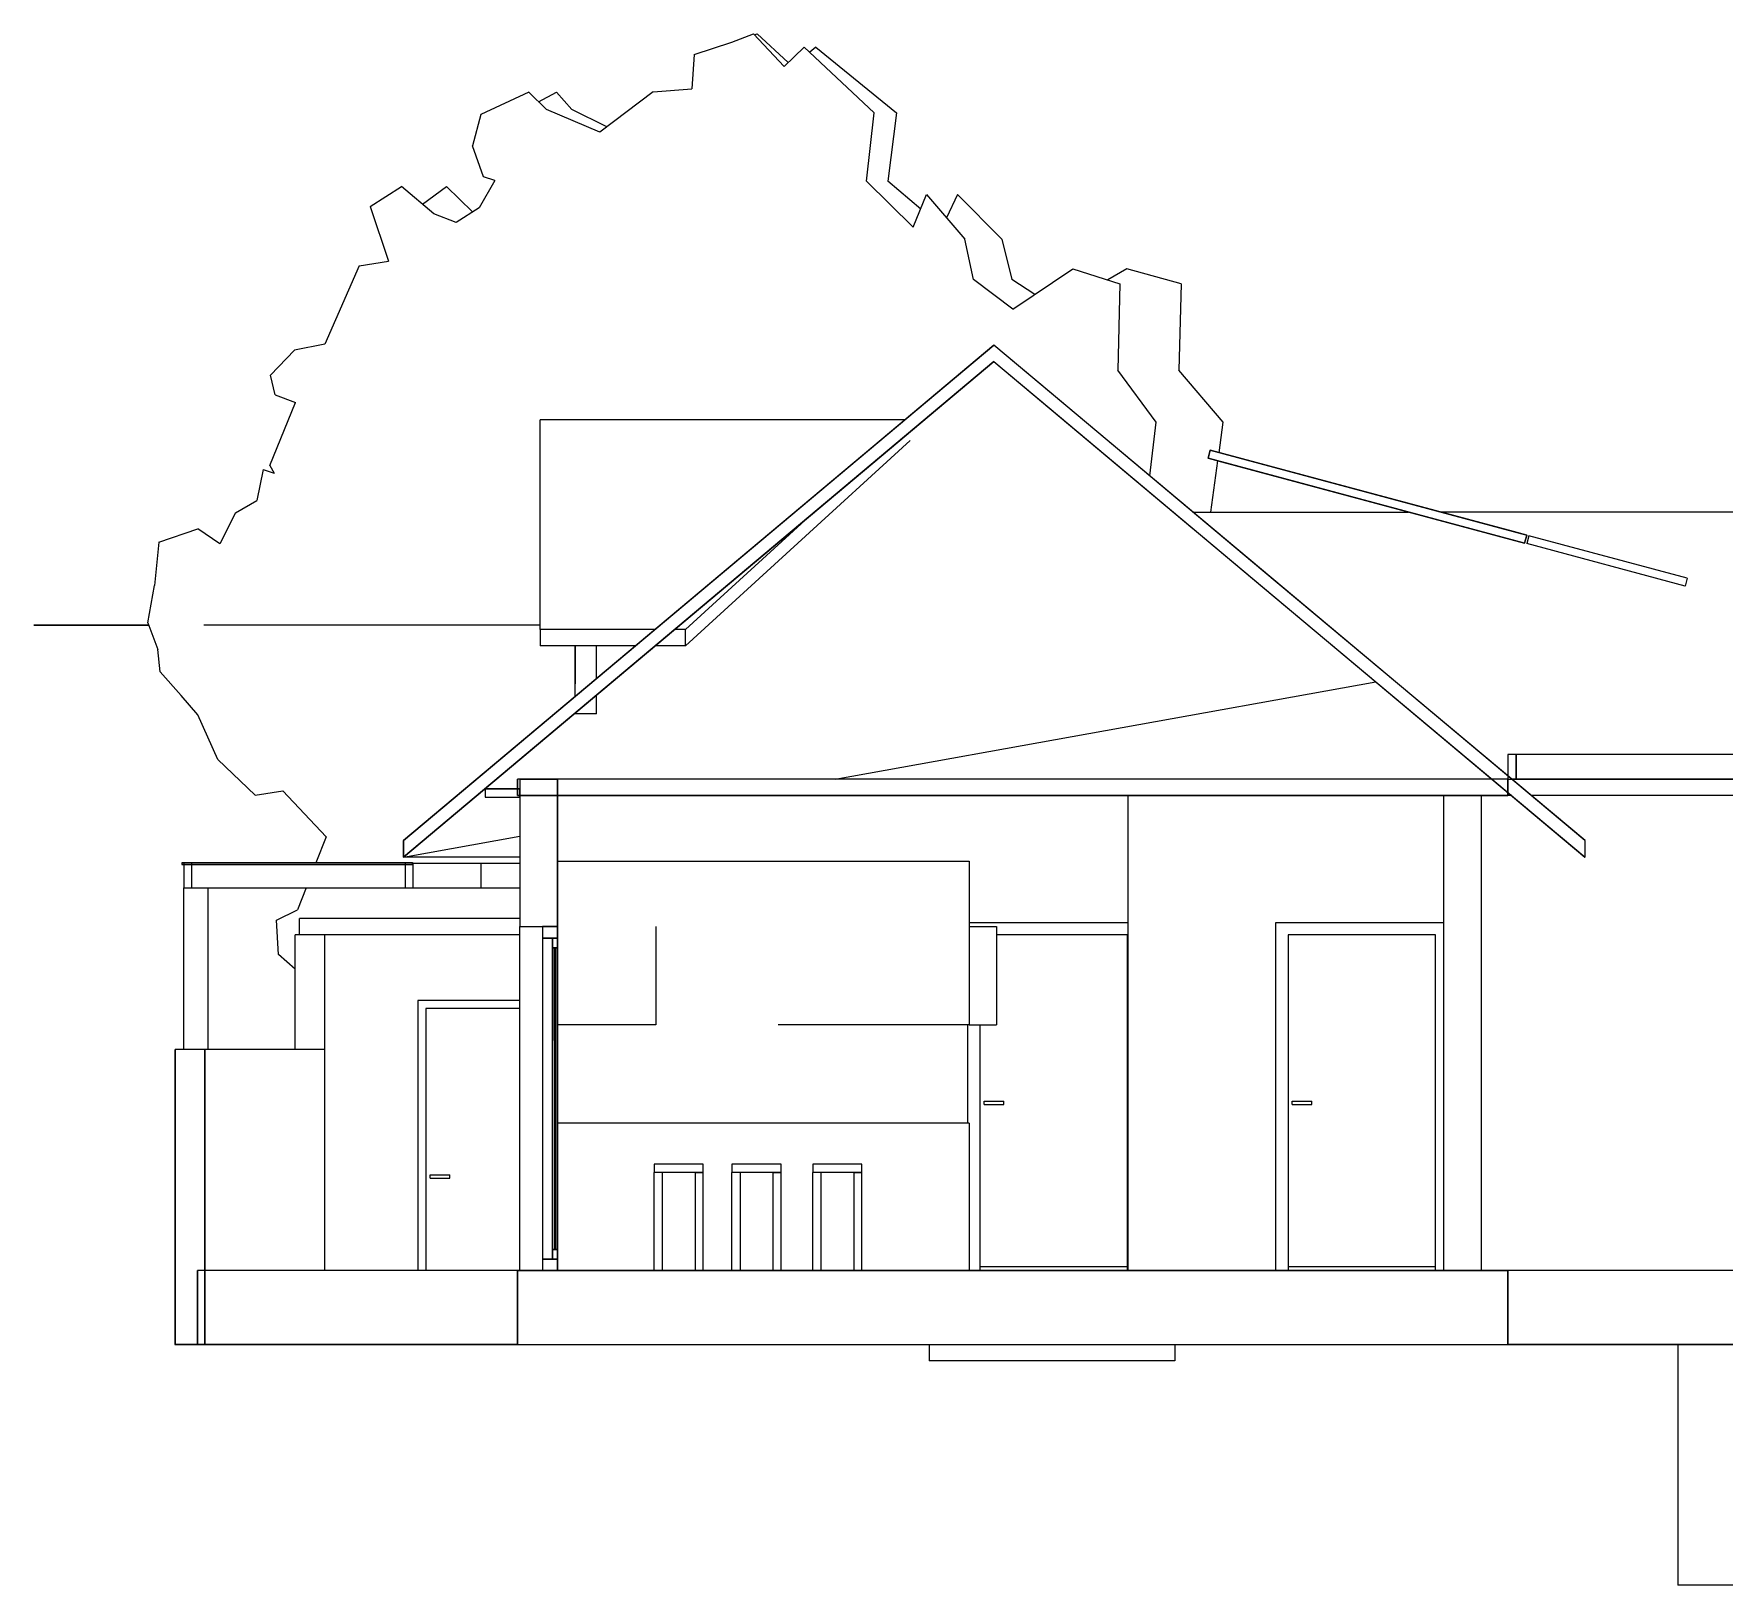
# Model space of a CAD drawing. Header units: metres. Extents: x -8 to 563, y -294 to 56.
# Drawn here: x -8.2 to 198.1, y -293.7 to -104.3 of the extents above; entities that cross this region are included whole.
import ezdxf

# ---------------------------------------------------------------- set-up
doc = ezdxf.new("R2010")
doc.units = ezdxf.units.M

msp = doc.modelspace()

# ---------------------------------------------------------------- linework, layer by layer
for p, q in [((76.96, -105.35), (79.64, -104.33)), ((83.37, -108.33), (79.64, -104.33)), ((79.74, -104.44), (80.06, -104.33)), ((83.87, -107.85), (80.06, -104.33)), ((72.36, -106.87), (72.09, -111.05)), ((72.36, -106.87), (76.96, -105.35)), ((85.82, -105.96), (83.37, -108.33)), ((85.82, -105.96), (94.34, -113.96)), ((87.22, -105.96), (86.48, -106.58)), ((87.22, -105.96), (97.09, -113.96)), ((67.36, -111.42), (60.87, -116.32)), ((67.36, -111.42), (72.09, -111.05)), ((52.2, -111.47), (46.35, -114.2)), ((54.34, -113.59), (52.2, -111.47)), ((53.39, -112.65), (55.58, -111.47)), ((55.58, -111.47), (57.43, -113.59)), ((46.35, -114.2), (45.33, -117.99)), ((60.87, -116.32), (54.34, -113.59)), ((61.73, -115.67), (57.43, -113.59)), ((93.41, -122.32), (94.34, -113.96)), ((97.09, -113.96), (96.01, -122.32)), ((46.68, -121.77), (45.33, -117.99)), ((32.83, -125.41), (36.66, -122.98)), ((40.6, -126.31), (36.66, -122.98)), ((39.21, -125.14), (42.16, -122.98)), ((45.32, -126.08), (42.16, -122.98)), ((48.03, -122.22), (46.12, -125.56)), ((48.03, -122.22), (46.68, -121.77)), ((99.13, -127.95), (93.41, -122.32)), ((100.03, -125.74), (96.01, -122.32)), ((32.83, -125.41), (35.08, -132.07)), ((46.12, -125.56), (43.31, -127.37)), ((99.13, -127.95), (100.76, -123.95)), ((100.76, -123.95), (105.43, -129.4)), ((104.52, -123.95), (103.18, -126.78)), ((104.52, -123.95), (109.93, -129.4)), ((43.31, -127.37), (40.6, -126.31)), ((106.48, -134.31), (105.43, -129.4)), ((109.93, -129.4), (111.14, -134.31)), ((31.48, -132.67), (35.08, -132.07)), ((31.48, -132.67), (27.31, -142.21)), ((111.27, -137.94), (118.62, -133.04)), ((118.62, -133.04), (124.34, -134.85)), ((125.2, -133.04), (122.86, -134.38)), ((131.82, -134.85), (125.2, -133.04)), ((111.27, -137.94), (106.48, -134.31)), ((113.95, -136.15), (111.14, -134.31)), ((124.34, -134.85), (124.11, -145.39)), ((131.82, -134.85), (131.55, -145.39)), ((27.31, -142.21), (23.6, -142.97)), ((36.88, -202.83), (108.97, -142.34)), ((181.13, -202.83), (108.97, -142.34)), ((23.6, -142.97), (20.67, -146)), ((108.97, -144.34), (36.88, -204.83)), ((108.96, -144.35), (133.24, -164.72)), ((108.97, -144.34), (181.13, -204.83)), ((21.23, -148.42), (20.67, -146)), ((128.77, -151.75), (124.11, -145.39)), ((136.95, -151.75), (131.55, -145.39)), ((21.23, -148.42), (23.71, -149.33)), ((20.56, -157.05), (23.71, -149.33)), ((98.1, -151.46), (53.56, -151.46)), ((53.56, -177.05), (53.56, -151.46)), ((128.01, -158.3), (128.77, -151.75)), ((136.45, -155.47), (136.95, -151.75)), ((71.34, -179.05), (98.76, -153.97)), ((135.38, -155.18), (135.12, -156.15)), ((135.12, -156.15), (135.38, -155.18)), ((135.38, -155.18), (135.12, -156.15)), ((173.76, -166.5), (135.12, -156.15)), ((135.12, -156.15), (135.12, -156.15)), ((173.76, -166.5), (135.12, -156.15)), ((135.12, -156.15), (173.76, -166.5)), ((135.38, -155.18), (174.02, -165.54)), ((135.38, -155.18), (174.02, -165.54)), ((135.38, -155.18), (135.38, -155.18)), ((135.38, -155.18), (135.38, -155.18)), ((135.38, -155.18), (174.02, -165.54)), ((135.38, -155.18), (135.38, -155.18)), ((135.38, -155.18), (135.38, -155.18)), ((135.38, -155.18), (174.02, -165.54)), ((135.47, -162.72), (136.32, -156.47)), ((19.77, -157.5), (18.98, -161.29)), ((19.77, -157.5), (21.12, -157.96)), ((20.56, -157.05), (21.12, -157.96)), ((127.79, -160.15), (127.8, -160.12)), ((16.39, -162.8), (14.48, -166.59)), ((16.39, -162.8), (18.98, -161.29)), ((133.29, -162.72), (159.59, -162.71)), ((163.45, -162.7), (219.71, -162.67)), ((7.04, -166.41), (11.77, -164.77)), ((14.48, -166.59), (11.77, -164.77)), ((86.36, -163.31), (71.34, -177.05)), ((133.24, -164.72), (133.29, -164.72)), ((7.04, -166.41), (6.5, -171.68)), ((174.02, -165.54), (173.76, -166.5)), ((174.02, -165.54), (173.76, -166.5)), ((174.02, -165.54), (173.76, -166.5)), ((174.02, -165.54), (173.76, -166.5)), ((173.76, -166.5), (173.76, -166.5)), ((173.76, -166.5), (173.76, -166.5)), ((173.76, -166.5), (173.76, -166.5)), ((173.76, -166.5), (173.76, -166.5)), ((174.02, -165.54), (174.02, -165.54)), ((174.02, -165.54), (174.02, -165.54)), ((174.02, -165.54), (174.02, -165.54)), ((174.02, -165.54), (174.02, -165.54)), ((174.02, -165.54), (174.02, -165.54)), ((174.28, -165.61), (174.02, -166.57)), ((174.28, -165.61), (174.02, -166.57)), ((174.02, -166.57), (174.02, -166.57)), ((174.02, -166.57), (174.02, -166.57)), ((193.34, -171.75), (174.02, -166.57)), ((174.28, -165.61), (174.28, -165.61)), ((193.6, -170.78), (174.28, -165.61)), ((174.28, -165.61), (174.28, -165.61)), ((193.6, -170.78), (193.34, -171.75)), ((5.69, -176.22), (6.5, -171.68)), ((-8.24, -176.54), (-5.36, -176.54)), ((-7.81, -176.54), (-8.24, -176.54)), ((-4.1, -176.54), (-7.81, -176.54)), ((-5.28, -176.54), (-5.69, -176.54)), ((-5.69, -176.54), (-2.89, -176.54)), ((-5.36, -176.54), (0.72, -176.54)), ((-1.67, -176.54), (-5.28, -176.54)), ((2.77, -176.54), (-4.1, -176.54)), ((-2.89, -176.54), (3.01, -176.54)), ((4.99, -176.54), (-1.67, -176.54)), ((0.72, -176.54), (5.81, -176.54)), ((5.81, -176.54), (2.77, -176.54)), ((3.01, -176.54), (5.81, -176.54)), ((5.81, -176.54), (4.99, -176.54)), ((5.69, -176.22), (6.91, -179.49)), ((12.52, -176.54), (12.52, -176.54)), ((24.78, -176.54), (12.52, -176.54)), ((26.35, -176.54), (14.45, -176.54)), ((14.45, -176.54), (14.45, -176.54)), ((39.08, -176.54), (24.78, -176.54)), ((40.23, -176.54), (26.35, -176.54)), ((53.56, -176.54), (39.08, -176.54)), ((53.56, -176.54), (40.23, -176.54)), ((53.56, -177.05), (53.56, -179.05)), ((67.6, -177.05), (53.56, -177.05)), ((71.34, -177.05), (69.98, -177.05)), ((71.34, -179.05), (71.34, -177.05)), ((7.18, -182.21), (6.91, -179.49)), ((65.22, -179.05), (53.56, -179.05)), ((57.87, -179.05), (57.87, -183.7)), ((57.87, -183.7), (57.87, -179.05)), ((57.87, -185.22), (57.87, -179.05)), ((60.47, -183.04), (60.47, -179.05)), ((71.34, -179.05), (67.6, -179.05)), ((9.75, -185.12), (7.18, -182.21)), ((89.6, -195.33), (155.61, -183.43)), ((11.77, -187.48), (9.75, -185.12)), ((57.87, -183.7), (57.87, -183.7)), ((57.87, -183.7), (57.87, -183.7)), ((60.47, -187.36), (60.47, -185.04)), ((14.21, -192.93), (11.77, -187.48)), ((57.87, -187.36), (57.87, -187.22)), ((60.47, -187.36), (57.87, -187.36)), ((18.8, -197.29), (14.21, -192.93)), ((172.72, -192.33), (171.72, -192.33)), ((171.72, -192.33), (171.72, -195.33)), ((172.72, -195.33), (172.72, -192.33)), ((210.98, -192.33), (172.72, -192.33)), ((172.72, -192.33), (172.72, -195.33)), ((171.72, -195.33), (50.83, -195.33)), ((50.83, -197.33), (50.83, -195.33)), ((51.08, -195.33), (55.68, -195.33)), ((51.08, -195.33), (51.08, -213.33)), ((55.68, -195.33), (55.68, -195.33)), ((163.89, -195.33), (55.68, -195.33)), ((55.68, -195.33), (55.68, -213.33)), ((163.89, -195.33), (163.89, -195.33)), ((171.72, -195.33), (171.72, -197.33)), ((171.72, -195.33), (172.72, -195.33)), ((211.98, -195.33), (172.19, -195.33)), ((172.72, -195.33), (210.98, -195.33)), ((18.8, -197.29), (22.18, -196.75)), ((27.45, -202.38), (22.18, -196.75)), ((46.85, -196.51), (46.85, -197.51)), ((46.85, -196.51), (51.08, -196.51)), ((46.85, -197.51), (51.08, -197.51)), ((171.72, -197.33), (50.83, -197.33)), ((51.08, -197.51), (51.08, -196.51)), ((55.68, -237.33), (55.68, -197.33)), ((125.36, -255.33), (125.36, -197.33)), ((163.89, -255.33), (163.89, -197.33)), ((168.49, -255.33), (168.49, -197.33)), ((168.49, -255.33), (168.49, -197.33)), ((172.19, -197.33), (171.72, -197.33)), ((211.98, -197.33), (174.57, -197.33)), ((55.68, -201.44), (55.68, -201.44)), ((27.45, -202.38), (26.2, -205.55)), ((36.88, -204.83), (51.08, -202.27)), ((36.88, -204.83), (36.88, -202.83)), ((181.13, -202.83), (181.13, -204.83)), ((9.83, -205.55), (38, -205.55)), ((9.83, -205.55), (9.83, -205.75)), ((9.83, -205.75), (38, -205.75)), ((11.06, -205.58), (10.06, -205.58)), ((10.06, -205.58), (10.06, -208.58)), ((11.06, -208.58), (11.06, -205.58)), ((51.08, -204.83), (36.88, -204.83)), ((38.08, -205.58), (37.08, -205.58)), ((37.08, -205.58), (37.08, -208.58)), ((38, -205.75), (38, -205.55)), ((38, -205.58), (46.34, -205.58)), ((38.08, -208.58), (38.08, -205.58)), ((46.34, -205.58), (46.34, -208.58)), ((46.34, -205.58), (46.34, -205.58)), ((46.34, -205.58), (46.34, -205.58)), ((46.34, -205.58), (46.34, -205.58)), ((46.34, -205.58), (46.34, -205.58)), ((46.34, -205.58), (46.34, -205.58)), ((46.34, -205.58), (46.34, -205.58)), ((46.34, -205.58), (51.08, -205.58)), ((51.08, -205.58), (51.08, -208.58)), ((55.68, -204.83), (55.68, -204.83)), ((55.68, -205.33), (55.68, -205.33)), ((55.68, -205.33), (105.97, -205.33)), ((55.68, -205.33), (55.68, -214.73)), ((105.97, -205.33), (105.97, -205.33)), ((105.97, -205.33), (105.97, -225.33)), ((10.06, -208.58), (11.06, -208.58)), ((10.06, -228.33), (10.06, -208.58)), ((11.06, -208.58), (11.06, -208.58)), ((11.06, -208.58), (37.08, -208.58)), ((13.06, -228.33), (13.06, -208.58)), ((25, -208.58), (23.94, -211.28)), ((37.08, -208.58), (38.08, -208.58)), ((38.08, -208.58), (46.34, -208.58)), ((46.34, -208.58), (46.34, -208.58)), ((46.34, -208.58), (51.08, -208.58)), ((21.37, -212.56), (23.94, -211.28)), ((51.08, -212.33), (24.19, -212.33)), ((24.19, -214.33), (24.19, -212.33)), ((55.68, -212.33), (55.68, -212.33)), ((21.64, -216.74), (21.37, -212.56)), ((23.68, -228.33), (23.68, -214.33)), ((27.27, -214.33), (23.68, -214.33)), ((27.28, -214.33), (27.27, -214.33)), ((27.27, -255.33), (27.27, -214.33)), ((51.08, -214.33), (27.28, -214.33)), ((51.08, -213.33), (55.68, -213.33)), ((51.08, -255.33), (51.08, -213.33)), ((55.68, -213.33), (53.88, -213.33)), ((53.88, -213.33), (53.88, -214.73)), ((53.88, -213.33), (53.88, -214.73)), ((53.88, -213.33), (55.45, -213.33)), ((53.88, -213.33), (53.88, -213.51)), ((53.88, -213.51), (53.88, -214.73)), ((55.45, -213.33), (55.68, -213.33)), ((55.68, -214.73), (55.68, -213.33)), ((55.68, -213.33), (55.68, -213.33)), ((55.68, -213.33), (55.68, -255.33)), ((55.68, -213.33), (55.68, -213.33)), ((55.68, -214.73), (55.68, -213.33)), ((55.68, -213.33), (55.68, -213.33)), ((55.68, -213.51), (55.68, -213.33)), ((55.68, -214.73), (55.68, -213.51)), ((55.68, -214.33), (55.68, -214.33)), ((67.68, -213.33), (67.68, -225.33)), ((105.97, -212.83), (125.36, -212.83)), ((105.97, -213.33), (109.28, -213.33)), ((109.28, -213.33), (109.28, -225.33)), ((125.27, -214.33), (109.28, -214.33)), ((125.27, -255.33), (125.27, -214.33)), ((125.27, -214.33), (125.27, -214.33)), ((143.39, -212.83), (163.89, -212.83)), ((143.39, -255.33), (143.39, -212.83)), ((144.89, -214.33), (144.89, -255.33)), ((162.89, -214.33), (144.89, -214.33)), ((162.89, -255.33), (162.89, -214.33)), ((162.89, -214.33), (162.89, -214.33)), ((53.88, -214.73), (55.08, -214.73)), ((55.68, -214.73), (53.88, -214.73)), ((53.88, -214.73), (53.88, -214.73)), ((53.88, -214.73), (53.88, -253.93)), ((53.88, -214.73), (54.08, -214.73)), ((54.08, -214.73), (55.68, -214.73)), ((55.08, -214.73), (55.68, -214.73)), ((55.08, -215.93), (55.08, -214.73)), ((55.08, -214.73), (55.08, -214.73)), ((55.08, -214.73), (55.08, -215.93)), ((55.68, -214.73), (55.08, -214.73)), ((55.08, -214.73), (55.28, -214.73)), ((55.08, -214.73), (55.08, -215.15)), ((55.08, -215.15), (55.08, -215.93)), ((55.08, -215.93), (55.28, -215.93)), ((55.68, -215.93), (55.08, -215.93)), ((55.08, -215.93), (55.08, -215.93)), ((55.08, -252.73), (55.08, -215.93)), ((55.08, -215.93), (55.27, -215.93)), ((55.27, -215.93), (55.68, -215.93)), ((55.28, -214.73), (55.68, -214.73)), ((55.48, -215.93), (55.28, -215.93)), ((55.28, -215.93), (55.28, -215.93)), ((55.28, -215.93), (55.28, -252.73)), ((55.28, -215.93), (55.28, -252.73)), ((55.48, -215.93), (55.28, -215.93)), ((55.28, -215.93), (55.42, -215.93)), ((55.28, -227.24), (55.28, -215.93)), ((55.42, -215.93), (55.48, -215.93)), ((55.48, -252.73), (55.48, -215.93)), ((55.48, -215.93), (55.48, -215.93)), ((55.48, -252.73), (55.48, -215.93)), ((55.48, -215.93), (55.68, -215.93)), ((55.48, -227.24), (55.48, -215.93)), ((55.68, -214.73), (55.68, -214.73)), ((55.68, -214.73), (55.68, -214.73)), ((55.68, -214.73), (55.68, -214.73)), ((55.68, -214.73), (55.68, -237.33)), ((55.68, -215.93), (55.68, -214.73)), ((55.68, -214.73), (55.68, -214.73)), ((55.68, -214.73), (55.68, -214.73)), ((55.68, -214.73), (55.68, -214.73)), ((55.68, -214.73), (55.68, -214.73)), ((55.68, -215.15), (55.68, -214.73)), ((55.68, -215.93), (55.68, -215.15)), ((55.68, -215.73), (55.68, -215.73)), ((55.68, -215.73), (55.68, -215.73)), ((55.68, -215.73), (55.68, -215.73)), ((55.68, -215.73), (55.68, -215.73)), ((55.68, -252.73), (55.68, -215.93)), ((55.68, -215.93), (55.68, -215.93)), ((23.68, -218.52), (21.64, -216.74)), ((38.63, -222.33), (38.63, -255.33)), ((51.08, -222.33), (38.63, -222.33)), ((39.63, -223.33), (39.63, -255.33)), ((51.08, -223.33), (39.63, -223.33)), ((67.68, -225.33), (55.68, -225.33)), ((105.97, -225.33), (82.63, -225.33)), ((105.77, -237.33), (105.77, -225.33)), ((105.97, -225.33), (109.28, -225.33)), ((107.27, -225.33), (107.27, -255.33)), ((12.63, -228.33), (9.02, -228.33)), ((9.02, -264.33), (9.02, -228.33)), ((27.27, -228.33), (12.63, -228.33)), ((12.63, -228.33), (12.63, -264.33)), ((27.27, -255.33), (27.27, -228.33)), ((55.28, -227.24), (55.28, -252.73)), ((55.48, -252.73), (55.48, -227.24)), ((107.77, -234.63), (110.17, -234.63)), ((107.77, -235.03), (107.77, -234.63)), ((107.77, -235.03), (110.17, -235.03)), ((110.17, -235.03), (110.17, -234.63)), ((145.39, -234.63), (147.79, -234.63)), ((145.39, -235.03), (145.39, -234.63)), ((145.39, -235.03), (147.79, -235.03)), ((147.79, -235.03), (147.79, -234.63)), ((55.68, -237.33), (55.68, -237.33)), ((55.68, -237.33), (55.68, -255.33)), ((55.68, -237.33), (55.68, -237.33)), ((55.68, -237.33), (55.68, -237.33)), ((105.97, -237.33), (55.68, -237.33)), ((55.68, -237.33), (55.68, -237.33)), ((105.97, -237.33), (105.97, -237.33)), ((105.97, -237.33), (105.97, -255.33)), ((105.97, -237.33), (105.97, -237.33)), ((55.68, -239.73), (55.68, -239.73)), ((55.68, -239.73), (55.68, -239.73)), ((55.68, -239.73), (55.68, -239.73)), ((55.68, -240.73), (55.68, -240.73)), ((55.68, -240.73), (55.68, -240.73)), ((55.68, -240.73), (55.68, -240.73)), ((73.49, -242.33), (67.49, -242.33)), ((67.49, -242.33), (67.49, -242.33)), ((67.49, -242.33), (67.49, -243.33)), ((68.49, -243.33), (67.49, -243.33)), ((67.49, -255.33), (67.49, -243.33)), ((67.49, -243.33), (67.49, -243.33)), ((73.49, -243.33), (67.49, -243.33)), ((68.49, -243.33), (68.49, -255.33)), ((68.49, -243.33), (68.49, -243.33)), ((72.49, -243.33), (72.49, -255.33)), ((72.49, -243.33), (73.49, -243.33)), ((72.49, -243.33), (72.49, -243.33)), ((73.49, -243.33), (73.49, -242.33)), ((73.49, -255.33), (73.49, -243.33)), ((73.49, -243.33), (73.49, -243.33)), ((82.98, -242.33), (76.98, -242.33)), ((76.98, -242.33), (76.98, -242.33)), ((76.98, -242.33), (76.98, -243.33)), ((77.98, -243.33), (76.98, -243.33)), ((76.98, -255.33), (76.98, -243.33)), ((76.98, -243.33), (76.98, -243.33)), ((82.98, -243.33), (76.98, -243.33)), ((77.98, -243.33), (77.98, -255.33)), ((77.98, -243.33), (77.98, -243.33)), ((81.98, -243.33), (81.98, -255.33)), ((81.98, -243.33), (82.98, -243.33)), ((81.98, -243.33), (81.98, -243.33)), ((82.98, -243.33), (82.98, -242.33)), ((82.98, -242.33), (82.98, -242.33)), ((82.98, -255.33), (82.98, -243.33)), ((82.98, -243.33), (82.98, -243.33)), ((92.85, -242.33), (86.85, -242.33)), ((86.85, -242.33), (86.85, -242.33)), ((86.85, -242.33), (86.85, -242.33)), ((86.85, -242.33), (86.85, -243.33)), ((87.85, -243.33), (86.85, -243.33)), ((86.85, -255.33), (86.85, -243.33)), ((86.85, -243.33), (86.85, -243.33)), ((92.85, -243.33), (86.85, -243.33)), ((87.85, -243.33), (87.85, -255.33)), ((87.85, -243.33), (87.85, -243.33)), ((91.85, -243.33), (91.85, -255.33)), ((91.85, -243.33), (92.85, -243.33)), ((91.85, -243.33), (91.85, -243.33)), ((92.85, -243.33), (92.85, -242.33)), ((92.85, -242.33), (92.85, -242.33)), ((92.85, -255.33), (92.85, -243.33)), ((92.85, -243.33), (92.85, -243.33)), ((40.13, -243.63), (42.53, -243.63)), ((40.13, -244.03), (40.13, -243.63)), ((40.13, -244.03), (42.53, -244.03)), ((42.53, -244.03), (42.53, -243.63)), ((55.28, -252.73), (55.08, -252.73)), ((55.68, -252.73), (55.08, -252.73)), ((55.08, -252.73), (55.08, -253.93)), ((55.08, -253.93), (55.08, -252.73)), ((55.08, -252.73), (55.08, -252.73)), ((55.08, -252.73), (55.5, -252.73)), ((55.08, -252.73), (55.08, -253.5)), ((55.08, -253.5), (55.08, -253.93)), ((55.48, -252.73), (55.28, -252.73)), ((55.28, -252.73), (55.28, -252.73)), ((55.28, -252.73), (55.48, -252.73)), ((55.28, -252.73), (55.34, -252.73)), ((55.34, -252.73), (55.48, -252.73)), ((55.48, -252.73), (55.48, -252.73)), ((55.68, -252.73), (55.48, -252.73)), ((55.5, -252.73), (55.68, -252.73)), ((55.68, -252.73), (55.68, -252.73)), ((55.68, -253.93), (55.68, -252.73)), ((55.68, -253.07), (55.68, -252.73)), ((55.68, -253.93), (55.68, -253.07)), ((50.8, -255.33), (11.76, -255.33)), ((11.76, -264.33), (11.76, -255.33)), ((50.78, -255.33), (50.78, -264.33)), ((50.78, -255.33), (171.72, -255.33)), ((50.8, -255.33), (50.8, -264.33)), ((55.08, -253.93), (53.88, -253.93)), ((55.68, -253.93), (53.88, -253.93)), ((53.88, -253.93), (53.88, -255.33)), ((53.88, -253.93), (53.88, -255.33)), ((53.88, -253.93), (53.88, -253.93)), ((53.88, -253.93), (55.48, -253.93)), ((53.88, -253.93), (53.88, -255.14)), ((53.88, -255.14), (53.88, -255.33)), ((53.88, -255.33), (55.68, -255.33)), ((53.88, -255.33), (54.11, -255.33)), ((54.11, -255.33), (55.68, -255.33)), ((55.08, -253.93), (55.68, -253.93)), ((55.08, -253.93), (55.08, -253.93)), ((55.08, -253.93), (55.68, -253.93)), ((55.08, -253.93), (55.28, -253.93)), ((55.28, -253.93), (55.68, -253.93)), ((55.48, -253.93), (55.68, -253.93)), ((55.68, -253.93), (55.68, -253.93)), ((55.68, -253.93), (55.68, -253.93)), ((55.68, -255.33), (55.68, -253.93)), ((55.68, -255.33), (55.68, -253.93)), ((55.68, -255.14), (55.68, -253.93)), ((55.68, -255.33), (55.68, -255.14)), ((57.63, -255.33), (57.63, -255.33)), ((58.63, -255.33), (58.63, -255.33)), ((62.16, -255.33), (62.16, -255.33)), ((74.25, -255.33), (74.25, -255.33)), ((79.06, -255.33), (79.06, -255.33)), ((79.39, -255.33), (79.39, -255.33)), ((107.27, -254.83), (125.27, -254.83)), ((107.27, -254.83), (125.27, -254.83)), ((144.89, -254.83), (162.89, -254.83)), ((144.89, -254.83), (162.89, -254.83)), ((171.72, -255.33), (171.72, -264.33)), ((211.98, -255.33), (171.72, -255.33)), ((211.98, -255.33), (171.72, -255.33)), ((179.87, -255.33), (179.87, -255.33)), ((179.87, -255.33), (179.87, -255.33)), ((184.38, -255.33), (184.38, -255.33)), ((184.38, -255.33), (184.38, -255.33)), ((8.99, -264.33), (112.62, -264.33)), ((12.63, -264.33), (9.02, -264.33)), ((50.8, -264.33), (11.76, -264.33)), ((50.78, -264.33), (171.72, -264.33)), ((101.06, -264.33), (101.06, -266.33)), ((112.62, -264.33), (140.84, -264.33)), ((131.06, -264.33), (131.06, -266.33)), ((140.84, -264.33), (359.3, -264.33)), ((211.98, -264.33), (171.72, -264.33)), ((192.47, -264.33), (192.47, -293.73)), ((131.06, -266.33), (101.06, -266.33)), ((131.06, -266.33), (131.06, -266.33)), ((131.06, -266.33), (131.06, -266.33)), ((252.47, -293.73), (192.47, -293.73))]:
    msp.add_line(p, q)
for points in [[(141.81, -169.88), (115.73, -148.01), (108.97, -142.34), (94.19, -154.74), (36.88, -202.83), (36.88, -203.48), (36.88, -204.83), (94.19, -156.74), (108.97, -144.34), (115.73, -150.01), (141.81, -171.88), (181.14, -204.83), (181.14, -204.09), (181.14, -202.83)], [(174.01, -165.58), (174.02, -165.54), (172.39, -165.1), (135.38, -155.18), (135.13, -156.11), (135.12, -156.15), (136.76, -156.59), (173.76, -166.5)], [(172.72, -192.5), (172.72, -192.33), (171.77, -192.33), (171.72, -192.33), (171.72, -195.16), (171.72, -195.33), (172.66, -195.33), (172.72, -195.33)], [(210.98, -193.12), (210.98, -192.33), (200.87, -192.33), (172.72, -192.33), (172.72, -193.12), (172.72, -195.33), (182.83, -195.33), (210.98, -195.33)], [(50.83, -195.6), (50.83, -197.33), (60.27, -197.33), (157.51, -197.33), (171.72, -197.33), (171.72, -195.44), (171.72, -195.33), (157.51, -195.33), (60.27, -195.33), (50.83, -195.33)], [(51.08, -195.33), (51.08, -211.45), (51.08, -213.33), (51.67, -213.33), (55.68, -213.33), (55.68, -211.45), (55.68, -195.33), (52.56, -195.33)], [(51.08, -196.51), (47.84, -196.51), (46.85, -196.51), (46.85, -196.74), (46.85, -197.51), (47.84, -197.51), (51.08, -197.51), (51.08, -197.27)], [(9.83, -205.75), (31.02, -205.75), (38, -205.75), (38, -205.7), (38, -205.55), (31.02, -205.55), (9.83, -205.55), (9.83, -205.6)], [(10.06, -205.58), (10.06, -207.85), (10.06, -208.58), (10.82, -208.58), (11.06, -208.58), (11.06, -206.31), (11.06, -205.58), (10.3, -205.58)], [(37.08, -205.58), (37.08, -207.85), (37.08, -208.58), (37.84, -208.58), (38.08, -208.58), (38.08, -206.31), (38.08, -205.58), (37.33, -205.58)], [(9.02, -228.33), (9.02, -252.39), (9.02, -264.33), (11.43, -264.33), (12.63, -264.33), (12.63, -240.26), (12.63, -228.33), (11.43, -228.33)], [(11.76, -261.93), (11.76, -264.33), (20.43, -264.33), (47.39, -264.33), (50.78, -264.33), (50.8, -264.33), (61.08, -264.33), (169.78, -264.33), (171.72, -264.33), (171.72, -255.65), (171.72, -255.33), (169.78, -255.33), (61.08, -255.33), (50.8, -255.33), (50.78, -255.33), (47.39, -255.33), (20.43, -255.33), (11.76, -255.33)]]:
    msp.add_lwpolyline(points, close=True)

doc.saveas('drawing.dxf')
